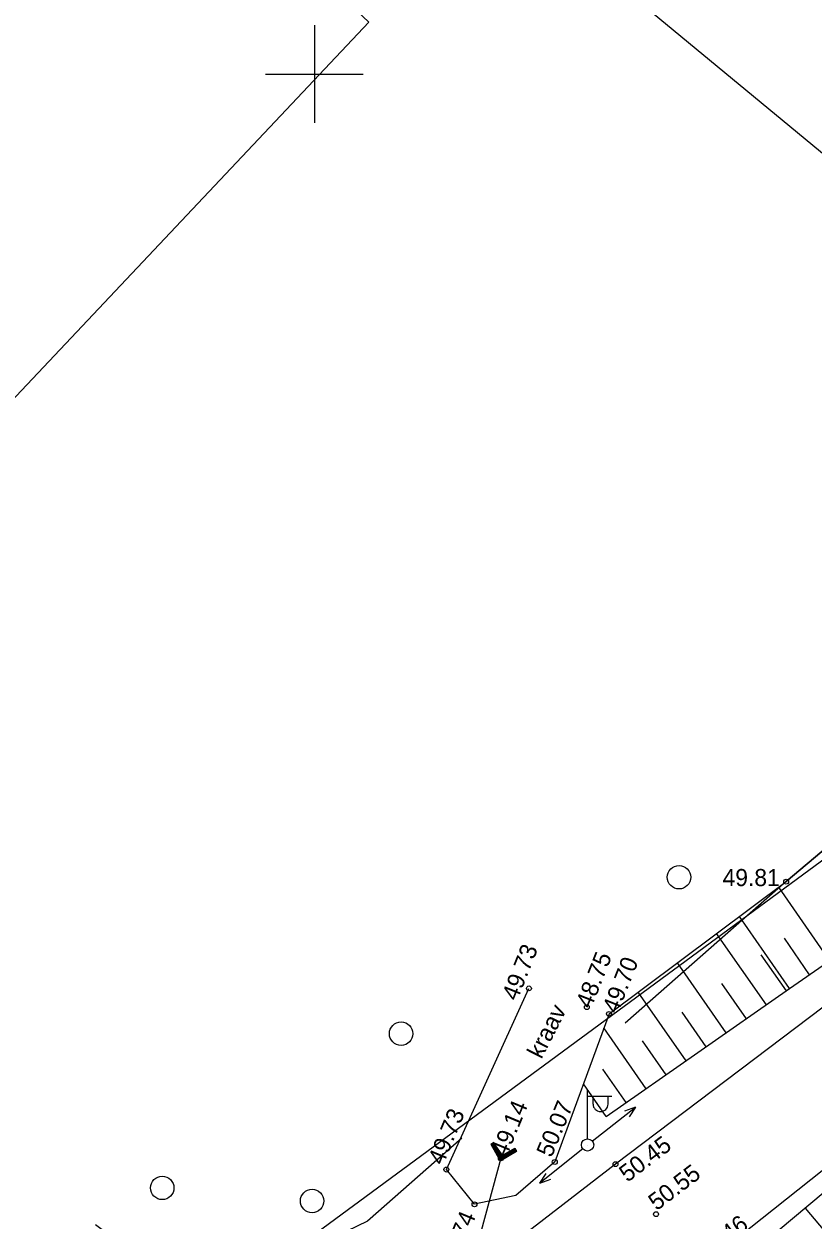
# Model space of a CAD drawing. Extents: x 640535 to 641271, y 6455287 to 6455891.
# Drawn here: x 640888.1 to 640920.43, y 6455653.05 to 6455702.05 of the extents above; entities that cross this region are included whole.
import ezdxf

# ---------------------------------------------------------------- set-up
doc = ezdxf.new("R2010")
doc.units = 0
for name, color, linetype in [('HALJASTUS', 7, 'Continuous'), ('KORGUS', 7, 'Continuous'), ('MOOTPIIR', 7, 'Continuous'), ('MPOHULIIN', 7, 'Continuous'), ('PIIR', 7, 'Continuous'), ('POST', 7, 'Continuous'), ('RELJEEF', 7, 'Continuous'), ('TEE', 7, 'Continuous'), ('TRUUP', 7, 'Continuous'), ('VEEKOGU', 7, 'Continuous'), ('VORK', 7, 'Continuous'), ('VORMISTUS', 7, 'Continuous')]:
    doc.layers.add(name, color=color, linetype=linetype)

msp = doc.modelspace()

# ---------------------------------------------------------------- linework, layer by layer
at = {"layer": 'HALJASTUS'}
for points in [[(640945.84, 6455686.905), (640942.8, 6455684.232), (640935.186, 6455679.633), (640928.971, 6455675.038), (640919.328, 6455666.916), (640912.737, 6455661.12)], [(640906.038, 6455656.403), (640902.174, 6455653.009), (640895.298, 6455649.67), (640891.039, 6455652.852)]]:
    msp.add_lwpolyline(points, dxfattribs=at)
for centre in [(640914.938, 6455667.097), (640903.552, 6455660.689), (640893.768, 6455654.37), (640899.905, 6455653.836)]:
    msp.add_circle(centre, 0.48, dxfattribs=at)
at = {"layer": 'KORGUS'}
for centre in [(640919.328, 6455666.916), (640908.788, 6455662.543), (640911.16, 6455661.776), (640912.069, 6455661.498), (640907.636, 6455655.584), (640905.407, 6455655.122), (640909.847, 6455655.433), (640912.337, 6455655.343), (640906.56, 6455653.698), (640913.996, 6455653.296)]:
    msp.add_circle(centre, 0.1, dxfattribs=at)
at = {"layer": 'MOOTPIIR'}
msp.add_lwpolyline([(640883.197, 6455640.102), (640959.064, 6455695.966), (640908.64, 6455735.05), (640894.56, 6455746.37), (640890.874, 6455748.344), (640902.45, 6455758.84), (640933.859, 6455733.693), (640953.44, 6455718.021), (640970.998, 6455703.463), (640986.989, 6455723.336), (641017.264, 6455760.189), (641032.07, 6455775.799), (641051.147, 6455798.516), (641051.858, 6455801.496), (641032.967, 6455815.517), (641005.929, 6455836.294), (641012.04, 6455844.39), (641029.954, 6455831.417), (641064.672, 6455804.495), (641082.142, 6455790.946), (641104.559, 6455773.627), (641137.854, 6455747.73), (641156.319, 6455733.669)], dxfattribs=at)
at = {"layer": 'MPOHULIIN'}
for p, q in [((640911.385, 6455656.28), (640913.151, 6455657.675)), ((640913.151, 6455657.675), (640912.704, 6455657.513)), ((640913.151, 6455657.675), (640912.888, 6455657.278)), ((640911.189, 6455656.125), (640911.189, 6455656.125)), ((640911.189, 6455656.125), (640911.189, 6455656.125)), ((640910.994, 6455655.968), (640909.24, 6455654.559)), ((640909.24, 6455654.559), (640909.499, 6455654.958)), ((640909.24, 6455654.559), (640909.686, 6455654.725))]:
    msp.add_line(p, q, dxfattribs=at)
at = {"layer": 'PIIR'}
msp.add_lwpolyline([(640871.68, 6455730.94), (640852.47, 6455710.58), (640883.02, 6455681.76), (640902.23, 6455702.12)], close=True, dxfattribs=at)
at = {"layer": 'POST'}
for p, q in [((640911.189, 6455656.375), (640911.189, 6455658.375)), ((640911.189, 6455658.125), (640912.189, 6455658.125)), ((640911.416, 6455657.804), (640911.416, 6455658.125)), ((640912.029, 6455657.804), (640912.029, 6455658.125)), ((640911.189, 6455656.125), (640911.189, 6455656.125))]:
    msp.add_line(p, q, dxfattribs=at)
msp.add_circle((640911.192, 6455656.129), 0.25, dxfattribs=at)
msp.add_arc((640911.722, 6455657.804), 0.306, 180, 0, dxfattribs=at)
at = {"layer": 'RELJEEF'}
for p, q in [((640921.11, 6455663.676), (640919.02, 6455666.686)), ((640919.467, 6455662.536), (640917.416, 6455665.489)), ((640918.514, 6455661.871), (640916.477, 6455664.788)), ((640920.288, 6455663.106), (640919.253, 6455664.597)), ((640916.875, 6455660.725), (640914.874, 6455663.591)), ((640919.334, 6455662.443), (640918.307, 6455663.915)), ((640917.695, 6455661.298), (640916.685, 6455662.744)), ((640915.235, 6455659.58), (640913.27, 6455662.394)), ((640916.055, 6455660.153), (640915.063, 6455661.573)), ((640913.595, 6455658.435), (640911.858, 6455660.922)), ((640914.415, 6455659.008), (640913.442, 6455660.402)), ((640912.775, 6455657.863), (640911.82, 6455659.231)), ((640911.955, 6455657.29), (640911.019, 6455658.631)), ((640920.108, 6455653.545), (640921.283, 6455652.141))]:
    msp.add_line(p, q, dxfattribs=at)
for points in [[(640911.955, 6455657.29), (640919.467, 6455662.536), (640926.047, 6455667.105), (640934.197, 6455673.44), (640941.593, 6455679.273), (640945.219, 6455683.426), (640945.84, 6455686.905), (640946.313, 6455692.441)], [(640912.069, 6455661.498), (640919.328, 6455666.916), (640928.971, 6455675.038), (640935.186, 6455679.633), (640942.8, 6455684.232), (640943.662, 6455692.468)], [(640938.801, 6455657.762), (640947.48, 6455667.04), (640953.551, 6455675.298), (640953.58, 6455678.172), (640945.465, 6455672.82), (640937.598, 6455667.511), (640931.589, 6455663.099), (640923.943, 6455656.753), (640916.563, 6455650.579), (640909.064, 6455645.037), (640904.451, 6455641.276), (640902.834, 6455640.452)]]:
    msp.add_lwpolyline(points, dxfattribs=at)
at = {"layer": 'TEE'}
for points in [[(640935.658, 6455666.673), (640925.721, 6455658.976), (640915.885, 6455651.171)], [(640922.582, 6455663.088), (640912.337, 6455655.343), (640903.043, 6455648.18)]]:
    msp.add_lwpolyline(points, dxfattribs=at)
at = {"layer": 'TRUUP'}
for p, q in [((640907.346, 6455656.232), (640907.222, 6455656.161)), ((640907.222, 6455656.161), (640907.61, 6455655.486)), ((640907.248, 6455656.176), (640907.251, 6455656.111)), ((640907.272, 6455656.19), (640907.279, 6455656.062)), ((640907.284, 6455656.197), (640907.636, 6455655.584)), ((640907.296, 6455656.204), (640907.307, 6455656.014)), ((640907.32, 6455656.218), (640907.334, 6455655.966)), ((640907.345, 6455656.232), (640907.362, 6455655.918)), ((640907.346, 6455656.232), (640907.663, 6455655.681)), ((640907.372, 6455656.186), (640907.39, 6455655.87)), ((640907.4, 6455656.138), (640907.417, 6455655.822)), ((640907.428, 6455656.089), (640907.445, 6455655.773)), ((640907.455, 6455656.041), (640907.473, 6455655.725)), ((640907.483, 6455655.993), (640907.501, 6455655.677)), ((640907.511, 6455655.945), (640907.528, 6455655.629)), ((640907.538, 6455655.897), (640907.556, 6455655.581)), ((640907.566, 6455655.849), (640907.584, 6455655.533)), ((640907.594, 6455655.8), (640907.611, 6455655.487)), ((640907.61, 6455655.486), (640908.285, 6455655.875)), ((640907.622, 6455655.752), (640907.635, 6455655.501)), ((640907.636, 6455655.584), (640908.249, 6455655.936)), ((640907.649, 6455655.704), (640907.66, 6455655.515)), ((640907.663, 6455655.681), (640908.214, 6455655.998)), ((640907.675, 6455655.688), (640907.684, 6455655.529)), ((640907.699, 6455655.702), (640907.708, 6455655.543)), ((640907.724, 6455655.716), (640907.733, 6455655.557)), ((640907.748, 6455655.73), (640907.757, 6455655.571)), ((640907.772, 6455655.744), (640907.781, 6455655.585)), ((640907.796, 6455655.758), (640907.805, 6455655.599)), ((640907.821, 6455655.772), (640907.83, 6455655.613)), ((640907.845, 6455655.786), (640907.854, 6455655.627)), ((640907.869, 6455655.8), (640907.878, 6455655.641)), ((640907.894, 6455655.814), (640907.902, 6455655.655)), ((640907.918, 6455655.828), (640907.927, 6455655.669)), ((640907.942, 6455655.842), (640907.951, 6455655.682)), ((640907.966, 6455655.856), (640907.975, 6455655.696)), ((640907.991, 6455655.87), (640907.999, 6455655.71)), ((640908.015, 6455655.884), (640908.024, 6455655.724)), ((640908.039, 6455655.897), (640908.048, 6455655.738)), ((640908.063, 6455655.911), (640908.072, 6455655.752)), ((640908.088, 6455655.925), (640908.096, 6455655.766)), ((640908.112, 6455655.939), (640908.121, 6455655.78)), ((640908.136, 6455655.953), (640908.145, 6455655.794)), ((640908.16, 6455655.967), (640908.169, 6455655.808)), ((640908.185, 6455655.981), (640908.194, 6455655.822)), ((640908.209, 6455655.995), (640908.218, 6455655.836)), ((640908.214, 6455655.998), (640908.285, 6455655.875)), ((640908.236, 6455655.959), (640908.242, 6455655.85)), ((640908.264, 6455655.911), (640908.266, 6455655.864)), ((640907.636, 6455655.584), (640903.331, 6455639.614))]:
    msp.add_line(p, q, dxfattribs=at)
at = {"layer": 'VEEKOGU'}
for p, q in [((640905.407, 6455655.122), (640908.788, 6455662.543)), ((640912.069, 6455661.498), (640909.847, 6455655.433)), ((640909.847, 6455655.433), (640908.247, 6455654.055)), ((640906.56, 6455653.698), (640905.407, 6455655.122)), ((640908.247, 6455654.055), (640906.56, 6455653.698))]:
    msp.add_line(p, q, dxfattribs=at)
at = {"layer": 'VORK'}
for p, q in [((640900, 6455702), (640900, 6455698)), ((640898, 6455700), (640902, 6455700))]:
    msp.add_line(p, q, dxfattribs=at)
at = {"layer": 'VORMISTUS'}
msp.add_lwpolyline([(641000.261, 6455890.515), (641262.591, 6455673.908), (641135.25, 6455519.686), (640872.92, 6455736.294)], close=True, dxfattribs=at)

# ---------------------------------------------------------------- texts
at = {"layer": 'KORGUS'}
msp.add_text(' 49.81', height=0.7, dxfattribs=at).set_placement((640916.461, 6455666.735))
for s, rotation, p in [(' 49.73', 68.2941, (640908.208, 6455661.755)), (' 48.75', 68.2941, (640911.237, 6455661.437)), (' 49.70', 68.2941, (640912.324, 6455661.232)), (' 49.73', 67.3923, (640905.172, 6455655.028)), (' 49.14', 67.3923, (640907.76, 6455655.357)), (' 50.07', 67.3923, (640909.613, 6455655.341)), (' 50.45', 37.2687, (640912.616, 6455654.42)), (' 50.55', 37.2687, (640913.812, 6455653.255)), (' 49.74', 67.3923, (640905.633, 6455650.822)), (' 50.46', 37.2687, (640915.761, 6455651.179))]:
    msp.add_text(s, height=0.7, rotation=rotation, dxfattribs=at).set_placement(p)
at = {"layer": 'VEEKOGU'}
msp.add_text('kraav', height=0.7, rotation=62.983, dxfattribs=at).set_placement((640909.302, 6455659.617))

doc.saveas('drawing.dxf')
